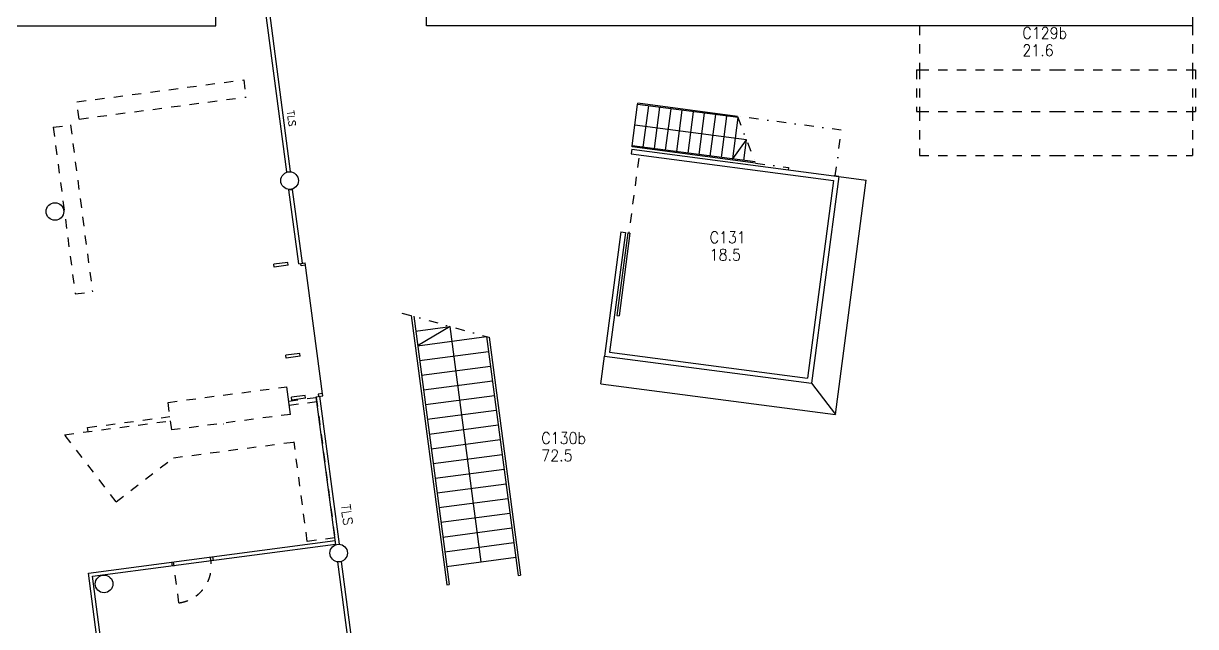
# Model space of a CAD drawing. Extents: x 8540 to 123584, y 9876 to 72527.
# Drawn here: x 46242 to 71500, y 39025 to 52030 of the extents above; entities that cross this region are included whole.
import ezdxf

# ---------------------------------------------------------------- set-up
doc = ezdxf.new("R2010")
doc.units = 0
doc.header["$LTSCALE"] = 100
doc.header["$MEASUREMENT"] = 0
doc.linetypes.add('KP', pattern=[4, 2, -2])
doc.linetypes.add('PKP', pattern=[6, 2, -2, 0, -2])
for name, color, linetype in [('ART1100T0', 7, 'CONTINUOUS'), ('ART1100T3', 7, 'CONTINUOUS'), ('ART1100TB', 7, 'CONTINUOUS'), ('M06001', 7, 'CONTINUOUS'), ('M06037', 8, 'CONTINUOUS'), ('M06041', 8, 'CONTINUOUS'), ('M06051', 3, 'CONTINUOUS'), ('M06080', 253, 'CONTINUOUS')]:
    doc.layers.add(name, color=color, linetype=linetype)
doc.styles.add('S', font='ROMANS.shx', dxfattribs={"width": 0.8})
doc.styles.get("Standard").update_dxf_attribs({"font": 'simplex.shx'})

# ---------------------------------------------------------------- blocks, each defined once
blk = doc.blocks.new('AIOA_HUONE')
at = {"layer": 'ART1100T0', "width": 0.9}
blk.add_attdef('HNENUM', (56, 73), '', height=250, dxfattribs=at)
at = {"layer": 'ART1100T3', "width": 0.9}
blk.add_attdef('HNEALA', (56, -302), '', height=250, dxfattribs=at)

msp = doc.modelspace()

# ---------------------------------------------------------------- linework, layer by layer
at = {"layer": 'M06001'}
for p, q in [((59349, 49319), (59336, 49219)), ((59349, 49319), (63810, 48731)), ((59336, 49219), (63698, 48645)), ((63698, 48645), (63137, 44382)), ((63810, 48731), (63223, 44270)), ((59114, 47534), (58762, 44857)), ((59213, 47521), (58874, 44943)), ((59114, 47534), (59213, 47521)), ((58762, 44857), (63223, 44270)), ((58874, 44943), (63137, 44382))]:
    msp.add_line(p, q, dxfattribs=at)
for centre in [(51978, 48641), (46921, 47975), (53035, 40610), (47979, 39945)]:
    msp.add_circle(centre, 190, dxfattribs=at)
at = {"layer": 'M06037'}
for p, q in [((59359, 49393), (59476, 50285)), ((59476, 50285), (59480, 50310)), ((61643, 50000), (59476, 50285)), ((61633, 50026), (59480, 50310)), ((59600, 49361), (59717, 50254)), ((59840, 49330), (59958, 50222)), ((60081, 49298), (60199, 50190)), ((60322, 49266), (60439, 50158)), ((60563, 49234), (60680, 50127)), ((60803, 49203), (60921, 50095)), ((61044, 49171), (61162, 50063)), ((61285, 49139), (61402, 50032)), ((61825, 49522), (59418, 49839)), ((61526, 49108), (61643, 50000)), ((61526, 49108), (61825, 49522)), ((61767, 49076), (61825, 49522)), ((59356, 49368), (59359, 49393)), ((62017, 49018), (59356, 49368)), ((62007, 49044), (59359, 49393)), ((63810, 48731), (63711, 48744)), ((63740, 43597), (64405, 48653)), ((63810, 48731), (64405, 48653)), ((54600, 45730), (55364, 39925)), ((54652, 45715), (55414, 39932)), ((54694, 45398), (55438, 45496)), ((55438, 45496), (54736, 45081)), ((56106, 40420), (55438, 45496)), ((54736, 45081), (56223, 45276)), ((56223, 45276), (56901, 40127)), ((56275, 45262), (56951, 40134)), ((54778, 44763), (56265, 44959)), ((58683, 44262), (58762, 44857)), ((54819, 44446), (56307, 44642)), ((54861, 44129), (56348, 44325)), ((58683, 44262), (63740, 43597)), ((63223, 44270), (63740, 43597)), ((54903, 43812), (56390, 44007)), ((54945, 43494), (56432, 43690)), ((54986, 43177), (56474, 43373)), ((55028, 42860), (56515, 43056)), ((55070, 42543), (56557, 42738)), ((55112, 42225), (56599, 42421)), ((55154, 41908), (56641, 42104)), ((55195, 41591), (56683, 41787)), ((55237, 41274), (56724, 41469)), ((55279, 40956), (56766, 41152)), ((55321, 40639), (56808, 40835)), ((55362, 40322), (56850, 40518)), ((55364, 39925), (55414, 39932)), ((56901, 40127), (56951, 40134))]:
    msp.add_line(p, q, dxfattribs=at)
at = {"layer": 'M06037', "linetype": 'PKP'}
msp.add_line((54398, 45786), (56275, 45262), dxfattribs=at)
msp.add_lwpolyline([(63736, 48741), (63867, 49732), (61633, 50026), (62017, 49018), (62726, 48924), (62720, 48875)], dxfattribs=at)
at = {"layer": 'M06041'}
for p, q in [((51392, 52780), (51912, 48830)), ((51473, 52780), (51992, 48840)), ((51912, 48830), (51992, 48840)), ((51964, 48441), (52043, 48452)), ((52173, 46847), (51964, 48441)), ((52253, 46858), (52043, 48452)), ((51938, 46877), (51640, 46837)), ((51648, 46778), (51640, 46837)), ((51945, 46817), (51648, 46778)), ((51945, 46817), (51938, 46877)), ((52173, 46847), (52312, 46865)), ((52230, 46804), (52223, 46854)), ((52319, 46816), (52230, 46804)), ((52683, 44046), (52312, 46865)), ((52196, 44914), (51899, 44874)), ((51906, 44815), (51899, 44874)), ((52204, 44854), (51906, 44815)), ((52204, 44854), (52196, 44914)), ((52551, 43980), (52630, 43990)), ((52551, 43980), (52630, 43990)), ((52971, 40789), (52551, 43980)), ((52683, 44048), (52594, 44036)), ((52594, 44036), (52601, 43986)), ((52601, 43986), (52690, 43998)), ((53050, 40800), (52630, 43990)), ((52690, 43998), (52683, 44048)), ((47641, 40179), (52959, 40879)), ((47731, 40110), (52970, 40799)), ((49434, 40415), (49444, 40335)), ((50318, 40531), (50328, 40452)), ((53284, 38414), (53020, 40421)), ((53373, 38345), (53099, 40431)), ((47966, 37714), (47641, 40179)), ((48045, 37724), (47731, 40110))]:
    msp.add_line(p, q, dxfattribs=at)
at = {"layer": 'M06041', "linetype": 'KP'}
for p, q in [((65489, 51030), (65489, 50130)), ((65489, 51030), (65555, 51030)), ((65555, 51030), (65555, 50130)), ((71435, 51030), (71435, 50130)), ((71435, 51030), (71500, 51030)), ((71500, 51030), (71500, 50130)), ((65489, 50130), (65555, 50130)), ((71435, 50130), (71500, 50130)), ((49592, 39536), (49475, 40420))]:
    msp.add_line(p, q, dxfattribs=at)
at = {"layer": 'M06041'}
for points in [[(52323, 43949), (52315, 44009), (52018, 43970)], [(52323, 43949), (52026, 43910), (52018, 43970)]]:
    msp.add_lwpolyline(points, dxfattribs=at)
at = {"layer": 'M06041', "linetype": 'KP'}
msp.add_arc((49487, 40333), 804, 277.5, 13.7838, dxfattribs=at)
at = {"layer": 'M06051', "linetype": 'KP'}
msp.add_line((59500, 49122), (59288, 47511), dxfattribs=at)
at = {"layer": 'M06051'}
for p, q in [((59263, 47514), (59028, 45730)), ((59312, 47508), (59077, 45723)), ((59263, 47514), (59312, 47508)), ((59028, 45730), (59077, 45723))]:
    msp.add_line(p, q, dxfattribs=at)
at = {"layer": 'M06080', "linetype": 'KP'}
for p, q in [((65555, 51980), (65555, 51030)), ((71435, 51980), (71435, 51030)), ((65555, 51030), (68495, 51030)), ((68495, 51030), (71435, 51030)), ((47394, 50339), (50989, 50813)), ((50989, 50813), (51038, 50442)), ((47443, 49968), (47394, 50339)), ((47443, 49968), (51038, 50442)), ((65555, 50130), (68495, 50130)), ((65555, 50130), (65555, 49180)), ((68495, 50130), (71435, 50130)), ((71435, 50130), (71435, 49180)), ((46884, 49791), (47255, 49840)), ((46884, 49791), (47357, 46196)), ((47255, 49840), (47728, 46245)), ((65555, 49180), (68495, 49180)), ((68495, 49180), (71435, 49180)), ((47357, 46196), (47728, 46245)), ((51970, 43799), (52564, 43877)), ((47130, 43162), (49412, 43462)), ((50557, 43391), (50556, 43391)), ((48239, 41717), (47130, 43162)), ((49474, 42664), (52074, 43006)), ((52357, 40860), (52074, 43006)), ((48239, 41717), (49474, 42664))]:
    msp.add_line(p, q, dxfattribs=at)
at = {"layer": 'M06080'}
msp.add_line((51996, 43601), (51917, 44196), dxfattribs=at)
for points in [[(71435, 52867), (71435, 51980), (54925, 51980), (54925, 52780)], [(25659, 35487), (26453, 35591), (24295, 51980), (50386, 51980), (50386, 52780)]]:
    msp.add_lwpolyline(points, dxfattribs=at)
at = {"layer": 'M06080', "linetype": 'KP'}
for points in [[(51996, 43601), (49438, 43264), (49359, 43859), (51917, 44196)], [(51958, 43888), (52553, 43967), (52951, 40938), (52357, 40860)], [(47637, 43229), (47625, 43318), (49400, 43552)]]:
    msp.add_lwpolyline(points, dxfattribs=at)

# ---------------------------------------------------------------- block references
at = {"layer": 'ART1100TB'}
for p, values in [((67712, 51626), {'HNENUM': 'C129b', 'HNEALA': '21.6'}), ((60973, 47218), {'HNENUM': 'C131', 'HNEALA': '18.5'}), ((57345, 42891), {'HNENUM': 'C130b', 'HNEALA': '72.5'})]:
    msp.add_blockref('AIOA_HUONE', p, dxfattribs=at).add_auto_attribs(values)

# ---------------------------------------------------------------- texts
at = {"layer": 'M06041', "style": 'S'}
for height, p in [(150, (51921, 50141)), (200, (53084, 41650))]:
    msp.add_text('TLS', height=height, rotation=277.5, dxfattribs=at).set_placement(p)

doc.saveas('drawing.dxf')
